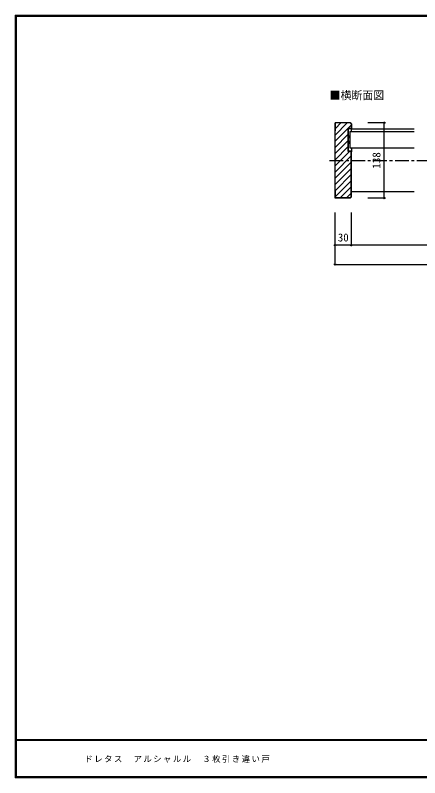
# Model space of a CAD drawing. Units: millimetres at full size, sheet at 1:5; details may follow other scales. Extents: x -973 to 977, y -718 to 696.
# Drawn here: x -973 to -232, y -701 to 696 of the extents above; entities that cross this region are included whole.
import ezdxf
from ezdxf.enums import TextEntityAlignment as Align

# ---------------------------------------------------------------- set-up
doc = ezdxf.new("R2010")
doc.units = ezdxf.units.MM
doc.header["$LTSCALE"] = 5
doc.header["$PDMODE"] = 32
doc.header["$PDSIZE"] = 2.5
doc.linetypes.add('CHAIN1', pattern=[8, 5, -1, 1, -1])
for name, color, linetype in [('0-1_通り芯', 4, 'CHAIN1'), ('0-4_枠', 3, 'Continuous'), ('0-6_扉', 6, 'Continuous'), ('0-7_金物', 3, 'Continuous'), ('0-A_文字', 7, 'Continuous'), ('0-B_寸法', 7, 'Continuous'), ('0-C_ハッチ', 4, 'Continuous'), ('F-1_枠', 6, 'Continuous'), ('F-A_文字', 7, 'Continuous')]:
    doc.layers.add(name, color=color, linetype=linetype)
doc.styles.add('ＭＳ ゴシック', font='')
doc.styles.get('ＭＳ ゴシック').set_extended_font_data('MS Gothic')

msp = doc.modelspace()

# ---------------------------------------------------------------- linework, layer by layer
at = {"layer": '0-1_通り芯'}
msp.add_line((-397.164, 430), (400.47, 430), dxfattribs=at)
at = {"layer": '0-4_枠'}
for p, q in [((-387.164, 361), (-387.164, 499)), ((-359.285, 499), (-387.164, 499)), ((-359.492, 498.5), (-386.664, 498.5)), ((-386.664, 484), (-386.664, 498.5)), ((-363.664, 489), (-363.664, 447)), ((-363.664, 489), (-357.664, 489)), ((-357.664, 496.671), (-359.492, 498.5)), ((-357.164, 496.879), (-359.285, 499)), ((-357.664, 496.671), (-357.664, 489)), ((-357.164, 496.879), (-357.164, 488.5)), ((-386.664, 484), (-387.164, 484)), ((-363.164, 488.5), (-357.164, 488.5)), ((-363.164, 488.5), (-363.164, 447.5)), ((-363.664, 447), (-357.664, 447)), ((-363.164, 447.5), (-357.164, 447.5)), ((-386.664, 376), (-387.164, 376)), ((-386.664, 361.5), (-386.664, 376)), ((-359.285, 361), (-387.164, 361)), ((-359.492, 361.5), (-386.664, 361.5))]:
    msp.add_line(p, q, dxfattribs=at)
for points in [[(-359.492, 361.5), (-357.664, 363.328), (-357.664, 447)], [(-359.285, 361), (-357.164, 363.121), (-357.164, 447.5)]]:
    msp.add_lwpolyline(points, dxfattribs=at)
at = {"layer": '0-6_扉'}
for p, q in [((-360.164, 483), (-241.996, 483)), ((-360.164, 483), (-360.164, 453)), ((-360.164, 453), (-241.996, 453))]:
    msp.add_line(p, q, dxfattribs=at)
at = {"layer": '0-7_金物', "color": 4}
for p, q in [((-241.996, 487), (-357.164, 487)), ((-357.164, 482.987), (-357.164, 487)), ((-357.164, 452.987), (-357.164, 445.487)), ((-357.164, 373), (-241.996, 373))]:
    msp.add_line(p, q, dxfattribs=at)
at = {"layer": '0-7_金物', "color": 7}
msp.add_arc((-352.289, 468), 10.875, 136.39718, 223.60282, dxfattribs=at)
at = {"layer": '0-B_寸法', "color": 4}
for p, q in [((-297.164, 499), (-327.164, 499)), ((-297.164, 361), (-297.164, 499)), ((-297.164, 361), (-327.164, 361)), ((-387.164, 239.5), (-387.164, 334.5)), ((-357.164, 274.5), (-357.164, 334.5)), ((390.47, 274.5), (-387.164, 274.5))]:
    msp.add_line(p, q, dxfattribs=at)
msp.add_lwpolyline([(-387.164, 239.5), (390.47, 239.5), (390.47, 334.5)], dxfattribs=at)
at = {"layer": '0-B_寸法'}
for p in [(-297.164, 499), (-297.164, 361), (-387.164, 274.5), (-357.164, 274.5), (-387.164, 239.5)]:
    msp.add_point(p, dxfattribs=at)
at = {"layer": '0-C_ハッチ'}
for p, q in [((-387.164, 476.441), (-365.105, 498.5)), ((-386.664, 488.255), (-376.419, 498.5)), ((-363.291, 489), (-357.664, 494.627)), ((-387.164, 465.127), (-363.664, 488.627)), ((-387.164, 453.814), (-363.664, 477.313)), ((-387.164, 442.5), (-363.664, 466)), ((-387.164, 431.186), (-363.664, 454.686)), ((-387.164, 419.872), (-360.036, 447)), ((-387.164, 408.559), (-357.664, 438.059)), ((-387.164, 397.245), (-357.664, 426.745)), ((-387.164, 385.931), (-357.664, 415.431)), ((-386.664, 375.117), (-357.664, 404.118)), ((-386.664, 363.803), (-357.664, 392.804)), ((-377.654, 361.5), (-357.664, 381.49)), ((-366.34, 361.5), (-357.664, 370.176))]:
    msp.add_line(p, q, dxfattribs=at)
at = {"layer": 'F-1_枠'}
for p, q in [((-973.347, 695.833), (-973.347, -700.833)), ((-973.347, 695.833), (976.653, 695.833)), ((-973.347, 695), (976.653, 695)), ((-973.347, 694.167), (976.653, 694.167)), ((-972.514, 695.833), (-972.514, -700.833)), ((-971.68, 695.833), (-971.68, -700.833)), ((976.653, -631.667), (-973.347, -631.667)), ((976.653, -632.5), (-973.347, -632.5)), ((976.653, -699.167), (-973.347, -699.167)), ((976.653, -700), (-973.347, -700)), ((976.653, -700.833), (-973.347, -700.833))]:
    msp.add_line(p, q, dxfattribs=at)

# ---------------------------------------------------------------- texts
at = {"layer": '0-A_文字', "style": 'ＭＳ ゴシック'}
msp.add_text('■横断面図', height=14.66, dxfattribs=at).set_placement((-397.164, 537.5), align=Align.BOTTOM_LEFT)
at = {"layer": '0-B_寸法', "style": 'ＭＳ ゴシック'}
msp.add_text('138', height=14.66, rotation=90, dxfattribs=at).set_placement((-299.664, 415), align=Align.BOTTOM_LEFT)
msp.add_text('30', height=14.66, dxfattribs=at).set_placement((-382.164, 277), align=Align.BOTTOM_LEFT)
at = {"layer": 'F-A_文字', "insert": (-846.68, -673.333), "char_height": 11, "attachment_point": 7, "style": 'ＭＳ ゴシック'}
msp.add_mtext('\\T1.17;ドレタス\u3000アルシャルル\u3000３枚引き違い戸', dxfattribs=at)

doc.saveas('drawing.dxf')
